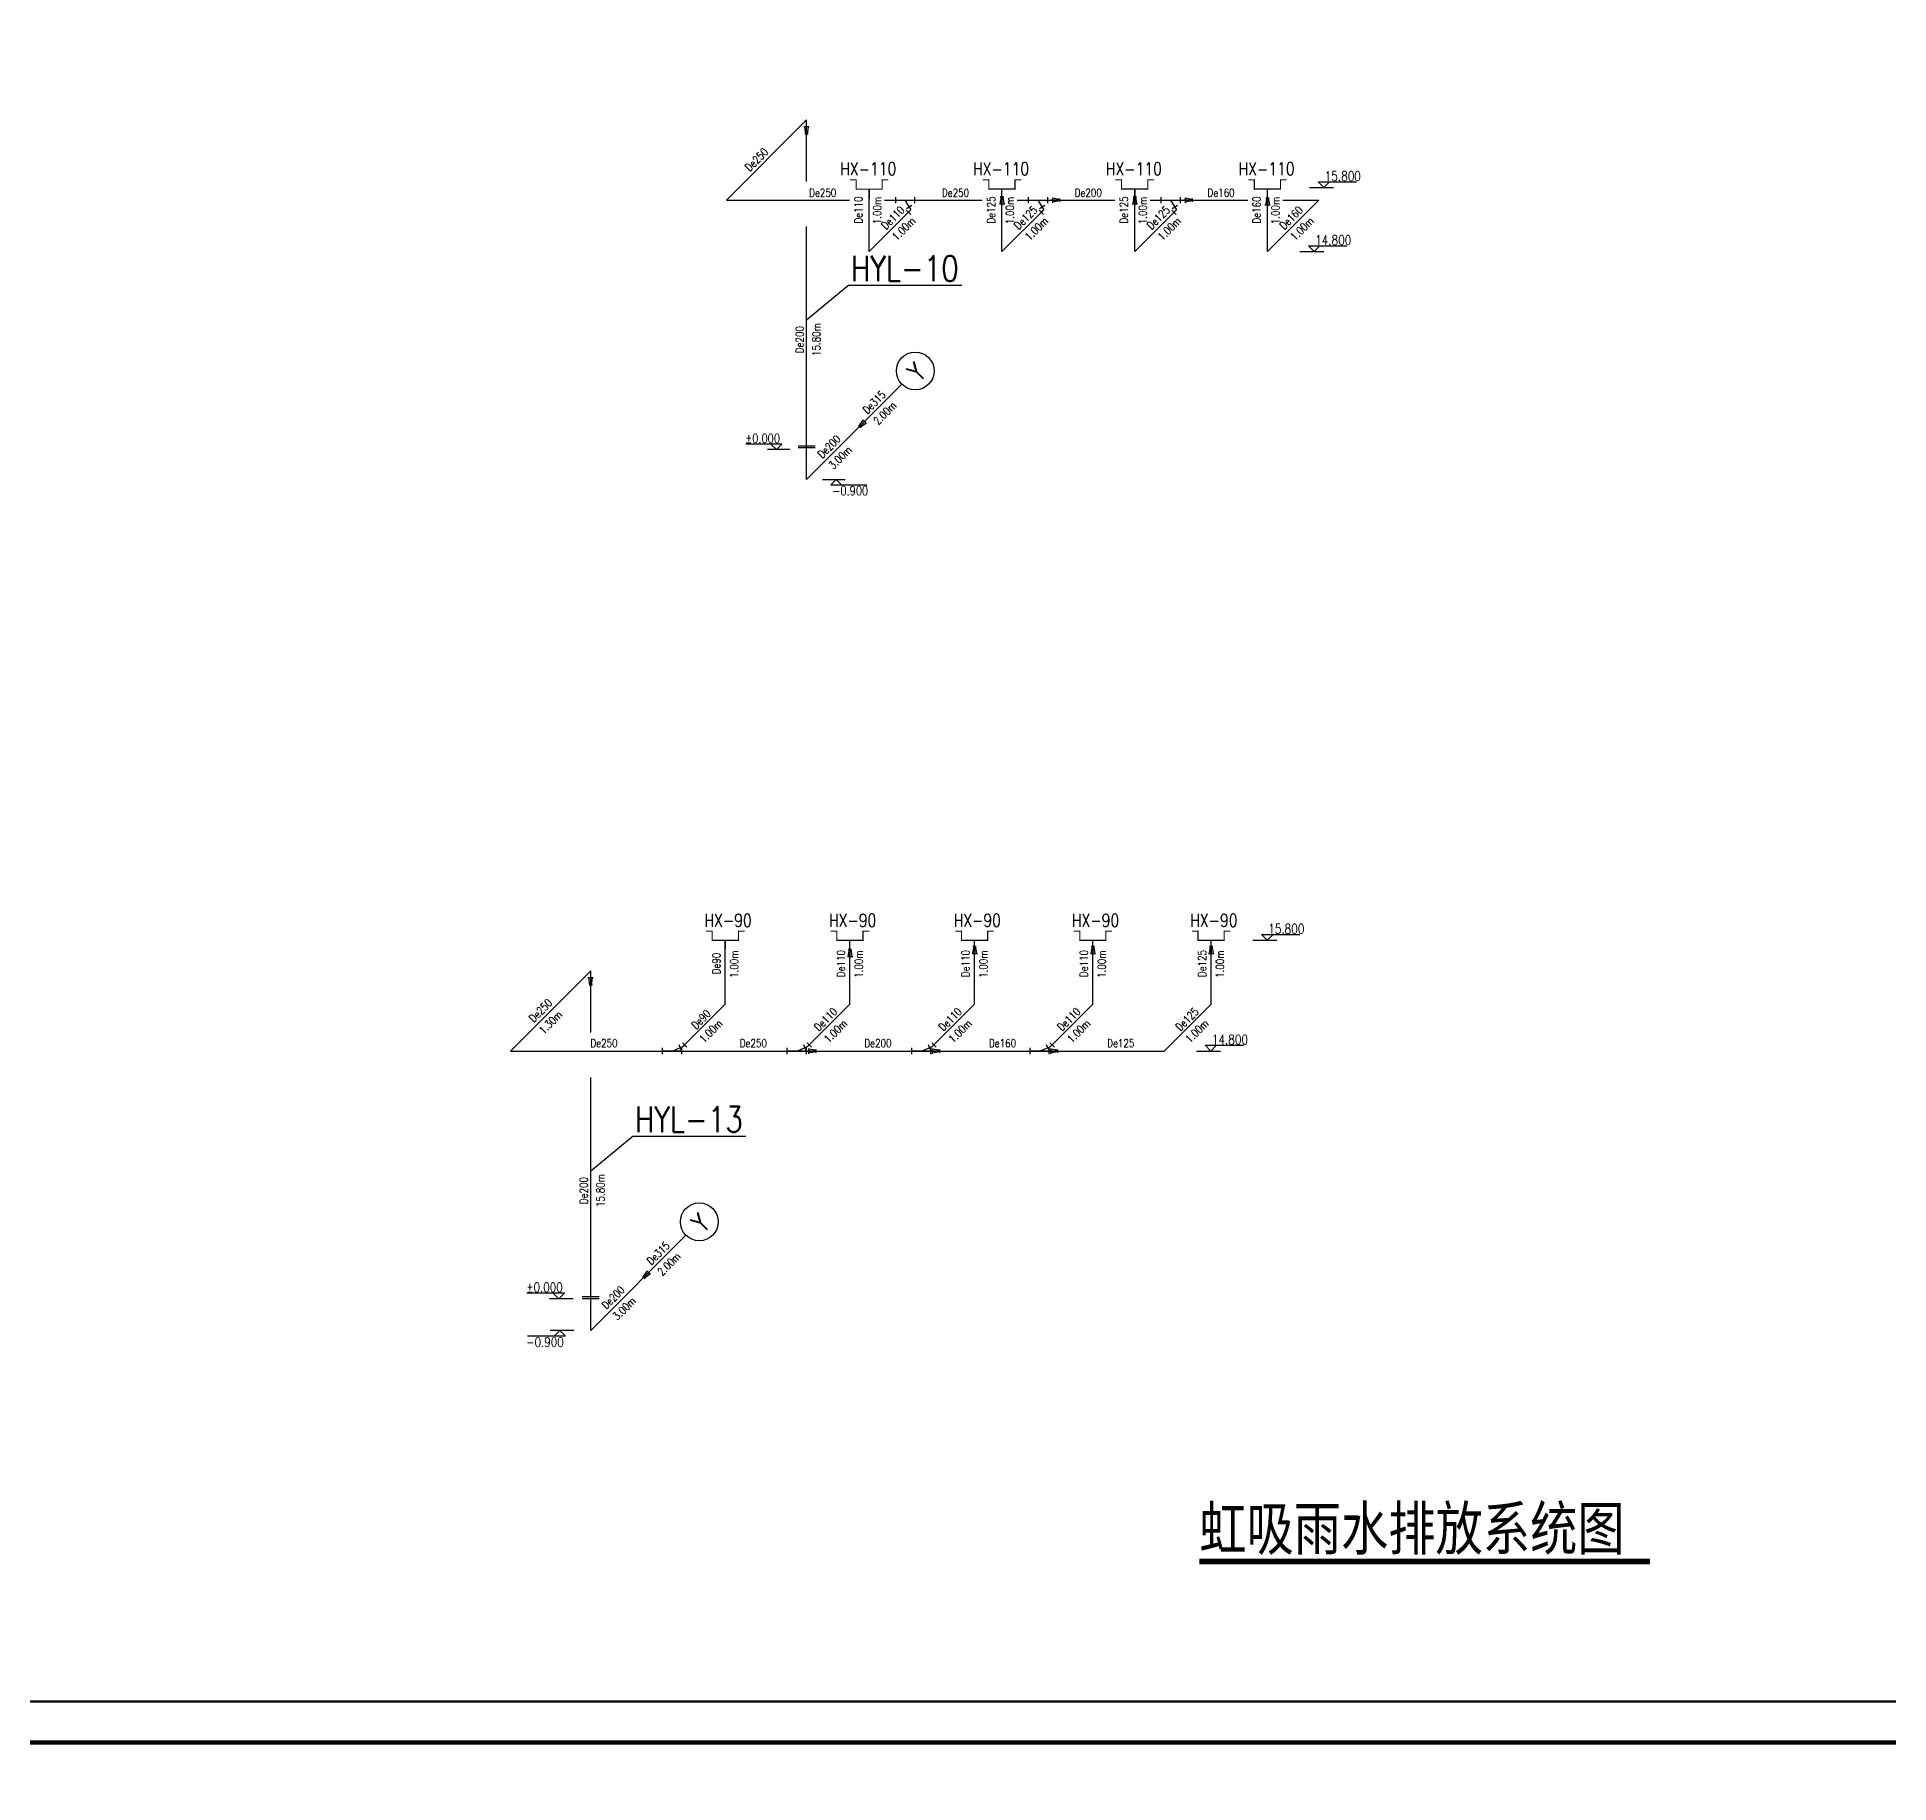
# Model space of a CAD drawing. Extents: x -452079 to 117456, y 3902 to 836955.
# Drawn here: x -296942 to -274337, y 134571 to 155872 of the extents above; entities that cross this region are included whole.
import ezdxf
from ezdxf.enums import TextEntityAlignment as Align

# ---------------------------------------------------------------- set-up
doc = ezdxf.new("R2010")
doc.units = 0
doc.header["$LTSCALE"] = 1000
doc.header["$MEASUREMENT"] = 0
for name, color, linetype in [('0-cxFrame', 155, 'Continuous'), ('A-AXIS-SYMB', 3, 'Continuous'), ('AXIS', 3, 'Continuous'), ('PUB_TITLE', 4, 'Continuous'), ('图框', 4, 'Continuous'), ('文本', 4, 'Continuous'), ('虹吸管道配件', 7, 'Continuous'), ('虹吸雨水斗', 6, 'Continuous')]:
    doc.layers.add(name, color=color, linetype=linetype)
doc.layers.add('0-cxText', color=131, linetype='Continuous', lineweight=25)
doc.styles.add('-宋体', font='', dxfattribs={"width": 0.8})
doc.styles.add('cx_tuming', font='')
doc.styles.add('cx_tuqian1', font='')
doc.styles.add('HZ-URBANUS', font='txt4.shx', dxfattribs={"width": 0.8, "bigfont": 'hzdx.shx'})
doc.styles.add('黑体', font='', dxfattribs={"height": 12})
doc.styles.get('-宋体').set_extended_font_data('SimSun')
doc.styles.get('cx_tuming').set_extended_font_data('SimHei')
doc.styles.get('cx_tuqian1').set_extended_font_data('SimSun')
doc.styles.get('黑体').set_extended_font_data('SimHei')

# ---------------------------------------------------------------- blocks, each defined once
blk = doc.blocks.new('1')
at = {"layer": '虹吸管道配件'}
for p, q in [((928007, 799780), (928173, 799780)), ((928060, 800005), (928024, 799780)), ((928033, 800005), (928137, 800005)), ((928085, 800005), (928085, 800031)), ((928085, 800005), (928085, 799742)), ((928109, 800005), (928145, 799780))]:
    blk.add_line(p, q, dxfattribs=at)
blk = doc.blocks.new('A$C1E707BBC')
at = {"layer": '虹吸管道配件'}
for p, q in [((0, 0), (0, 292)), ((900, 146), (0, 146)), ((450, 146), (957, 356)), ((889, 170), (777, 440)), ((900, 0), (900, 292)), ((1140, 333), (933, 539)), ((957, 356), (1037, 436))]:
    blk.add_line(p, q, dxfattribs=at)
blk = doc.blocks.new('A$C45212007')
at = {"layer": '文本'}
for p, q in [((180, 120), (300, 0)), ((180, 120), (980, 120)), ((420, 120), (300, 0)), ((0, 0), (500, 0))]:
    blk.add_line(p, q, dxfattribs=at)
blk = doc.blocks.new('TK22.A0 L(Dragon)')
at = {"layer": '0-cxFrame', "color": 7, "const_width": 0.5}
blk.add_lwpolyline([(0, 0), (-1189, 0), (-1189, 841), (0, 841)], close=True, dxfattribs=at)
at = {"layer": '0-cxFrame', "const_width": 0.5}
blk.add_lwpolyline([(-80, 10), (-1169, 10), (-1169, 831), (-80, 831)], close=True, dxfattribs=at)
at = {"style": '黑体', "flags": 4}
blk.add_attdef('图幅', text='', height=3.3, dxfattribs=at).set_placement((-40, 3), align=Align.RIGHT)
at = {"layer": '0-cxText', "flags": 4}
for tag, height, style, p in [('建设单位', 3.5, 'cx_tuming', (-45, 240)), ('项目名称', 3.5, 'cx_tuming', (-45, 210)), ('子项名称', 3.5, 'cx_tuming', (-45, 180)), ('工程编号', 3.3, 'cx_tuqian1', (-35, 165)), ('图名1', 3.5, 'cx_tuming', (-45, 87)), ('图名2', 3.5, 'cx_tuming', (-45, 79)), ('图名3', 3.5, 'cx_tuming', (-45, 71)), ('出图日期', 3.3, 'cx_tuqian1', (-39, 60)), ('专业', 3.3, 'cx_tuqian1', (-55, 52)), ('图号', 3.3, 'cx_tuqian1', (-55, 44)), ('版次', 3.3, 'cx_tuqian1', (-20, 44))]:
    blk.add_attdef(tag, text='', height=height, dxfattribs=dict(at, style=style)).set_placement(p, align=Align.MIDDLE)
blk = doc.blocks.new('TK22.A1 L(Dragon)')
at = {"layer": '0-cxFrame', "color": 7, "const_width": 0.5}
blk.add_lwpolyline([(0, 0), (-841, 0), (-841, 594), (0, 594)], close=True, dxfattribs=at)
at = {"style": '黑体', "flags": 4}
blk.add_attdef('图幅', text='', height=3.3, dxfattribs=at).set_placement((-40, 3), align=Align.RIGHT)
at = {"layer": '0-cxText', "flags": 4}
for tag, height, style, p in [('建设单位', 3.5, 'cx_tuming', (-45, 240)), ('项目名称', 3.5, 'cx_tuming', (-45, 210)), ('子项名称', 3.5, 'cx_tuming', (-45, 180)), ('工程编号', 3.3, 'cx_tuqian1', (-35, 165)), ('图名1', 3.5, 'cx_tuming', (-45, 87)), ('图名2', 3.5, 'cx_tuming', (-45, 79)), ('图名3', 3.5, 'cx_tuming', (-45, 71)), ('出图日期', 3.3, 'cx_tuqian1', (-39, 60)), ('专业', 3.3, 'cx_tuqian1', (-55, 52)), ('图号', 3.3, 'cx_tuqian1', (-55, 44)), ('版次', 3.3, 'cx_tuqian1', (-20, 44))]:
    blk.add_attdef(tag, text='', height=height, dxfattribs=dict(at, style=style)).set_placement(p, align=Align.MIDDLE)

msp = doc.modelspace()

# ---------------------------------------------------------------- linework, layer by layer
at = {"layer": 'A-AXIS-SYMB'}
msp.add_lwpolyline([(-328198.56, 135064.62), (-268748.56, 135064.62), (-268748.56, 177114.62), (-328198.56, 177114.62)], close=True, dxfattribs=at)
at = {"layer": 'AXIS', "color": 4, "const_width": 13.39}
for points in [[(-287019.92, 154129.57), (-286944.67, 154129.57), (-286944.67, 154016.8), (-286784.78, 154016.8)], [(-286549.63, 154129.57), (-286624.88, 154129.57), (-286624.88, 154016.8), (-286784.78, 154016.8), (-286784.78, 153912.88)], [(-285399.26, 154131.24), (-285324.01, 154131.24), (-285324.01, 154018.46), (-285164.11, 154018.46)], [(-284928.97, 154131.24), (-285004.22, 154131.24), (-285004.22, 154018.46), (-285164.11, 154018.46), (-285164.11, 153914.54)], [(-283778.59, 154131.24), (-283703.35, 154131.24), (-283703.35, 154018.46), (-283543.45, 154018.46)], [(-283308.31, 154131.24), (-283383.55, 154131.24), (-283383.55, 154018.46), (-283543.45, 154018.46), (-283543.45, 153914.54)], [(-282157.93, 154131.24), (-282082.68, 154131.24), (-282082.68, 154018.46), (-281922.79, 154018.46)], [(-281687.64, 154131.24), (-281762.89, 154131.24), (-281762.89, 154018.46), (-281922.79, 154018.46), (-281922.79, 153914.54)], [(-288775.34, 144964.75), (-288700.11, 144964.75), (-288700.11, 144852), (-288540.25, 144852)], [(-288305.16, 144964.75), (-288380.39, 144964.75), (-288380.39, 144852), (-288540.25, 144852), (-288540.25, 144748.1)], [(-287254.34, 144964.75), (-287179.11, 144964.75), (-287179.11, 144852), (-287019.25, 144852)], [(-286784.16, 144964.75), (-286859.39, 144964.75), (-286859.39, 144852), (-287019.25, 144852), (-287019.25, 144748.1)], [(-285733.34, 144964.75), (-285658.11, 144964.75), (-285658.11, 144852), (-285498.25, 144852)], [(-285263.16, 144964.75), (-285338.39, 144964.75), (-285338.39, 144852), (-285498.25, 144852), (-285498.25, 144748.1)], [(-284289.6, 144964.75), (-284214.37, 144964.75), (-284214.37, 144852), (-284054.51, 144852)], [(-283819.42, 144964.75), (-283894.65, 144964.75), (-283894.65, 144852), (-284054.51, 144852), (-284054.51, 144748.1)], [(-282845.85, 144964.75), (-282770.63, 144964.75), (-282770.63, 144852), (-282610.76, 144852)], [(-282375.67, 144964.75), (-282450.9, 144964.75), (-282450.9, 144852), (-282610.76, 144852), (-282610.76, 144748.11)]]:
    msp.add_lwpolyline(points, dxfattribs=at)
at = {"layer": 'PUB_TITLE', "color": 20, "const_width": 70}
msp.add_lwpolyline([(-282755.78, 137272.94), (-277252.07, 137272.94)], dxfattribs=at)
at = {"layer": '文本'}
for p, q in [((-281411.49, 154035.74), (-281118.53, 154035.74)), ((-281306.02, 154106.05), (-281235.71, 154035.74)), ((-281306.02, 154106.05), (-280837.29, 154106.05)), ((-281165.4, 154106.05), (-281235.71, 154035.74)), ((-281423.21, 153325.03), (-281352.9, 153254.72)), ((-281423.21, 153325.03), (-280954.47, 153325.03)), ((-281282.59, 153325.03), (-281352.9, 153254.72)), ((-281528.67, 153254.72), (-281235.71, 153254.72)), ((-287031.36, 152843.32), (-287547.5, 152417.5)), ((-287031.36, 152843.32), (-285653.27, 152843.32)), ((-287851.48, 150905.7), (-288291.08, 150905.7)), ((-287752.57, 150839.76), (-288027.32, 150839.76)), ((-287983.36, 150905.7), (-287917.42, 150839.76)), ((-287851.48, 150905.7), (-287917.42, 150839.76)), ((-287352.35, 150473.43), (-287077.6, 150473.43)), ((-287253.44, 150407.49), (-287187.5, 150473.43)), ((-287253.44, 150407.49), (-286813.84, 150407.49)), ((-287121.56, 150407.49), (-287187.5, 150473.43)), ((-289667.23, 142461.29), (-290183.37, 142035.47)), ((-289667.23, 142461.29), (-288289.14, 142461.29))]:
    msp.add_line(p, q, dxfattribs=at)
for centre in [(-286221.98, 151798.95), (-288857.84, 141416.92)]:
    msp.add_circle(centre, 230.72, dxfattribs=at)
at = {"layer": '虹吸管道配件'}
for p, q in [((-286784.78, 154005.1), (-286784.78, 154015.13)), ((-286784.78, 154005.1), (-286784.78, 153902.51)), ((-285164.11, 154005.1), (-285164.11, 154015.13)), ((-283543.45, 154005.1), (-283543.45, 154015.13)), ((-283543.45, 154005.1), (-283543.45, 154015.13)), ((-283543.45, 154005.1), (-283543.45, 153902.51)), ((-281922.79, 154005.1), (-281922.79, 154015.13)), ((-286464.52, 153920.41), (-286464.52, 153844.24)), ((-286464.52, 153882.32), (-286230.15, 153882.32)), ((-286347.34, 153882.32), (-286274.82, 153764.72)), ((-286331.39, 153762.01), (-286277.53, 153708.15)), ((-286262.24, 153816.72), (-286327.01, 153776.63)), ((-286274.82, 153764.72), (-286304.46, 153735.08)), ((-286230.15, 153920.41), (-286230.15, 153844.24)), ((-284843.86, 153920.41), (-284843.86, 153844.24)), ((-284843.86, 153882.32), (-284609.49, 153882.32)), ((-284726.67, 153882.32), (-284654.15, 153764.72)), ((-284710.73, 153762.01), (-284656.87, 153708.15)), ((-284641.58, 153816.72), (-284706.35, 153776.63)), ((-284654.15, 153764.72), (-284683.8, 153735.08)), ((-284609.49, 153920.41), (-284609.49, 153844.24)), ((-283223.19, 153920.41), (-283223.19, 153844.24)), ((-283223.19, 153882.32), (-282988.83, 153882.32)), ((-283106.01, 153882.32), (-283033.49, 153764.72)), ((-283090.06, 153762.01), (-283036.2, 153708.15)), ((-283020.92, 153816.72), (-283085.68, 153776.63)), ((-283033.49, 153764.72), (-283063.13, 153735.08)), ((-282988.83, 153920.41), (-282988.83, 153844.24)), ((-287651.38, 150886.83), (-287443.62, 150886.83)), ((-287651.38, 150863.43), (-287443.62, 150863.43)), ((-290287.25, 140504.8), (-290079.49, 140504.8)), ((-290287.25, 140481.4), (-290079.49, 140481.4))]:
    msp.add_line(p, q, dxfattribs=at)
at = {"layer": '虹吸雨水斗'}
for p, q in [((-288527.21, 153882.32), (-287547.5, 154862.03)), ((-287547.5, 154109.75), (-287547.5, 154862.03)), ((-286784.78, 153254.76), (-286784.78, 154016.8)), ((-285164.11, 153254.76), (-285164.11, 154016.8)), ((-283543.45, 153254.76), (-283543.45, 154016.8)), ((-281922.79, 153254.76), (-281922.79, 154016.8)), ((-288527.21, 153882.32), (-287025.87, 153882.32)), ((-286274.82, 153764.72), (-286784.78, 153254.76)), ((-286597.87, 153882.32), (-285405.2, 153882.32)), ((-286546.71, 153882.32), (-286157.21, 153882.32)), ((-284654.15, 153764.72), (-285164.11, 153254.76)), ((-284977.21, 153882.32), (-283784.54, 153882.32)), ((-284926.05, 153882.32), (-284536.55, 153882.32)), ((-284926.05, 153882.32), (-284536.55, 153882.32)), ((-283033.49, 153764.72), (-283543.45, 153254.76)), ((-283356.54, 153882.32), (-282163.87, 153882.32)), ((-283305.39, 153882.32), (-282915.89, 153882.32)), ((-281295.22, 153882.32), (-281922.79, 153254.76)), ((-281735.88, 153882.32), (-281295.22, 153882.32)), ((-281684.72, 153882.32), (-281295.22, 153882.32)), ((-281684.72, 153882.32), (-281295.22, 153882.32)), ((-287547.5, 150473.43), (-287547.5, 153560.62)), ((-287547.5, 150473.43), (-286385.12, 151635.81)), ((-288540.25, 144072), (-288540.25, 144852)), ((-287019.25, 144072), (-287019.25, 144852)), ((-285498.25, 144072), (-285498.25, 144852)), ((-284054.51, 144072), (-284054.51, 144852)), ((-282610.76, 144072), (-282610.76, 144852)), ((-291163.08, 143500.29), (-290183.37, 144480)), ((-290183.37, 143727.72), (-290183.37, 144480)), ((-289057.32, 143554.92), (-288540.25, 144072)), ((-287536.32, 143554.92), (-287019.25, 144072)), ((-286015.32, 143554.92), (-285498.25, 144072)), ((-284571.58, 143554.93), (-284054.51, 144072)), ((-283182.47, 143500.3), (-282610.76, 144072.01)), ((-291163.08, 143500.29), (-284626.22, 143500.29)), ((-289719.34, 143500.3), (-283182.47, 143500.3)), ((-290183.37, 140091.4), (-290183.37, 143178.59)), ((-290183.37, 140091.4), (-289020.98, 141253.78))]:
    msp.add_line(p, q, dxfattribs=at)

# ---------------------------------------------------------------- block references
at = {"layer": '0-cxFrame'}
for name, p, xscale, yscale, zscale in [('TK22.A0 L(Dragon)', (-268748.56, 135064.62), 50, 50, 50), ('TK22.A1 L(Dragon)', (-244098.56, 75664.62), 100, 100, 100)]:
    msp.add_blockref(name, p, dxfattribs=dict(at, xscale=xscale, yscale=yscale, zscale=zscale))
at = {"layer": '图框'}
for p, xscale, yscale, zscale in [((-282100.27, 144852), 0.5850000000000001, 0.5850000000000001, 0.5850000000000001), ((-282788.98, 143500.25), 0.5850000000000001, 0.5850000000000001, 0.5850000000000001), ((-290398.62, 140475.93), -0.5767935871698, 0.5767935871698, 0.5767935871698)]:
    msp.add_blockref('A$C45212007', p, dxfattribs=dict(at, xscale=xscale, yscale=yscale, zscale=zscale))
at = {"layer": '图框', "xscale": 0.5767935871698, "yscale": 0.5767935871698, "zscale": 0.5767935871698, "rotation": 180}
msp.add_blockref('A$C45212007', (-290388.21, 140091.4), dxfattribs=at)
at = {"layer": '虹吸管道配件', "lineweight": -2}
for p, xscale, yscale, zscale, rotation in [((74405.61, 466689.31), 0.3900000000000001, 0.3900000000000001, 0.3900000000000001, 180), ((-596533.09, 515917.2), 0.3900880957732201, 0.3900880957732201, 0.3900880957732201, 270), ((-594912.42, 515917.2), 0.3900880957732201, 0.3900880957732201, 0.3900880957732201, 270), ((-320495.33, 621081.15), -0.3845290581387764, 0.3845290580833566, 0.3845290581132, 134.8497224746097), ((71769.75, 456307.28), 0.3900000000000001, 0.3900000000000001, 0.3900000000000001, 180), ((-599437.74, 505453.41), 0.3900000000000001, 0.3900000000000001, 0.3900000000000001, 270), ((-597929.74, 505453.41), 0.3900000000000001, 0.3900000000000001, 0.3900000000000001, 270), ((-596486, 505453.41), 0.3900000000000001, 0.3900000000000001, 0.3900000000000001, 270), ((-323131.19, 610699.12), -0.3845290581387764, 0.3845290580833566, 0.3845290581132, 134.8497224746097)]:
    msp.add_blockref('1', p, dxfattribs=dict(at, xscale=xscale, yscale=yscale, zscale=zscale, rotation=rotation))
for name, p, xscale, yscale, zscale in [('1', (-647736.13, -158610.29), 0.3906668614911034, 0.3906668614911034, 0.3906668614911034), ('1', (-646115.47, -158610.29), 0.3906668614911034, 0.3906668614911034, 0.3906668614911034), ('1', (-644494.81, -158623.65), 0.3906668614911034, 0.3906668614911034, 0.3906668614911034), ('1', (-648972.37, -167259.74), 0.3900000000000001, 0.3900000000000001, 0.3900000000000001), ('1', (-647451.37, -167222.01), 0.3900000000000001, 0.3900000000000001, 0.3900000000000001), ('1', (-646007.62, -167222.01), 0.3900000000000001, 0.3900000000000001, 0.3900000000000001), ('1', (-644563.88, -167222.01), 0.3900000000000001, 0.3900000000000001, 0.3900000000000001), ('A$C1E707BBC', (-289306.22, 143462.27), 0.26, 0.26, 0.26), ('A$C1E707BBC', (-287785.22, 143462.27), 0.26, 0.26, 0.26), ('A$C1E707BBC', (-286264.22, 143462.27), 0.26, 0.26, 0.26), ('A$C1E707BBC', (-284820.47, 143462.27), 0.26, 0.26, 0.26)]:
    msp.add_blockref(name, p, dxfattribs=dict(at, xscale=xscale, yscale=yscale, zscale=zscale))

# ---------------------------------------------------------------- texts
at = {"layer": 'PUB_TITLE', "color": 7, "style": '-宋体', "width": 0.8}
msp.add_text('虹吸雨水排放系统图', height=528.692, dxfattribs=at).set_placement((-282755.78, 137412.94))
at = {"layer": '文本', "style": 'HZ-URBANUS', "width": 0.8}
for s, height, rotation, p in [('De250', 97.5, 45, (-288124.46, 154342.78)), ('De110', 97.653, 90, (-286867.9, 153762.02)), ('1.00m', 97.653, 90, (-286637.76, 153755.3)), ('De110', 97.653, 44.983999, (-286461.07, 153633.92)), ('De125', 97.653, 90, (-285247.23, 153762.02)), ('1.00m', 97.653, 90, (-285017.09, 153755.3)), ('De125', 97.653, 44.983999, (-284840.41, 153633.92)), ('De125', 97.653, 90, (-283626.57, 153762.02)), ('1.00m', 97.653, 90, (-283396.43, 153755.3)), ('De125', 97.653, 44.983999, (-283219.74, 153633.92)), ('De160', 97.653, 90, (-282005.91, 153762.02)), ('1.00m', 97.653, 90, (-281775.77, 153755.3)), ('De160', 97.653, 44.983999, (-281599.08, 153633.92)), ('1.00m', 97.653, 45, (-286328.8, 153499.14)), ('1.00m', 97.653, 45, (-284708.13, 153499.14)), ('1.00m', 97.653, 45, (-283087.47, 153499.14)), ('1.00m', 97.653, 45, (-281466.81, 153499.14)), ('15.80m', 97.5, 90, (-287380.09, 152180.53)), ('De200', 97.5, 90, (-287584.23, 152180.53)), ('Y', 230.72, 45, (-286125.24, 151706.72)), ('De315', 96.132, 45, (-286689.75, 151382.39)), ('2.00m', 96.132, 45, (-286558.23, 151250.88)), ('De200', 96.132, 45, (-287239.48, 150841.92)), ('3.00m', 96.132, 45, (-287105.14, 150707.58)), ('De90', 97.5, 90, (-288600.72, 144568.33)), ('1.00m', 97.5, 90, (-288383.46, 144560.16)), ('De110', 97.5, 90, (-287079.72, 144568.33)), ('1.00m', 97.5, 90, (-286862.46, 144560.16)), ('De110', 97.5, 90, (-285558.72, 144568.33)), ('1.00m', 97.5, 90, (-285341.46, 144560.16)), ('De110', 97.5, 90, (-284114.98, 144568.33)), ('1.00m', 97.5, 90, (-283897.72, 144560.16)), ('De125', 97.5, 90, (-282671.24, 144568.34)), ('1.00m', 97.5, 90, (-282453.98, 144560.17)), ('De250', 97.5, 45, (-290760.33, 143960.75)), ('De90', 97.5, 45, (-288802.36, 143852.96)), ('De110', 97.5, 45, (-287281.36, 143852.96)), ('De110', 97.5, 45, (-285760.36, 143852.96)), ('De110', 97.5, 45, (-284313.35, 143853.54)), ('De125', 97.5, 45, (-282869.61, 143853.54)), ('1.30m', 97.5, 45, (-290640.62, 143816.78)), ('1.00m', 97.5, 45, (-288682.65, 143708.99)), ('1.00m', 97.5, 45, (-287161.65, 143708.99)), ('1.00m', 97.5, 45, (-285640.65, 143708.99)), ('1.00m', 97.5, 45, (-284193.64, 143709.57)), ('1.00m', 97.5, 45, (-282749.9, 143709.57)), ('15.80m', 97.5, 90, (-290015.95, 141798.5)), ('De200', 97.5, 90, (-290220.09, 141798.5)), ('Y', 230.72, 45, (-288761.1, 141324.69)), ('De315', 96.132, 45, (-289325.61, 141000.36)), ('2.00m', 96.132, 45, (-289194.09, 140868.85)), ('De200', 96.132, 45, (-289875.35, 140459.89)), ('3.00m', 96.132, 45, (-289741.01, 140325.55))]:
    msp.add_text(s, height=height, rotation=rotation, dxfattribs=at).set_placement(p, align=Align.CENTER)
for s, height, p in [('HX-110', 156.245, (-286795.78, 154187.09)), ('HX-110', 156.245, (-285175.12, 154187.09)), ('HX-110', 156.245, (-283554.46, 154187.09)), ('HX-110', 156.245, (-281933.79, 154187.09)), ('15.800', 117.184, (-281003.31, 154117.78)), ('De250', 97.653, (-287351.27, 153923.92)), ('De250', 97.653, (-285730.6, 153923.92)), ('De200', 97.653, (-284109.94, 153923.92)), ('De160', 97.653, (-282489.28, 153923.92)), ('14.800', 117.184, (-281120.5, 153336.75)), ('HYL-10', 312, (-286348.06, 152892.55)), ('%%P0.000', 109.9, (-288084.02, 150920.59)), ('-0.900', 109.9, (-287015.01, 150282.41)), ('HX-90', 156, (-288507.25, 145017.01)), ('HX-90', 156, (-286986.25, 145017.01)), ('HX-90', 156, (-285465.25, 145017.01)), ('HX-90', 156, (-284021.51, 145017.01)), ('HX-90', 156, (-282577.77, 145017.02)), ('15.800', 117, (-281692.73, 144933.91)), ('De250', 97.5, (-290021.29, 143547.9)), ('De250', 97.5, (-288198.52, 143547.9)), ('De200', 97.5, (-286677.52, 143547.9)), ('De160', 97.5, (-285156.52, 143547.9)), ('De125', 97.5, (-283712.78, 143547.91)), ('14.800', 117, (-282381.45, 143582.16)), ('HYL-13', 312, (-288983.92, 142510.52)), ('%%P0.000', 115.359, (-290746.54, 140560.77)), ('-0.900', 115.359, (-290742.31, 139890.89))]:
    msp.add_text(s, height=height, dxfattribs=at).set_placement(p, align=Align.CENTER)

doc.saveas('drawing.dxf')
